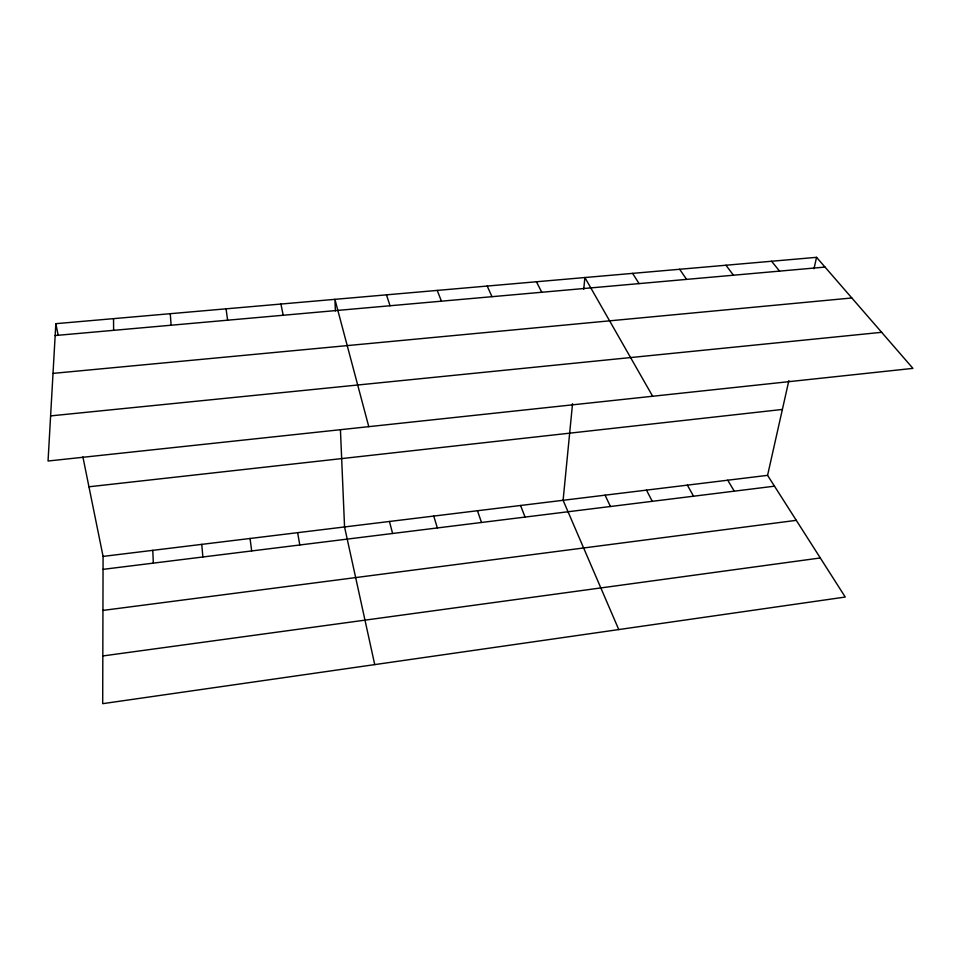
<?xml version="1.0" encoding="UTF-8"?>
<svg xmlns="http://www.w3.org/2000/svg" width="961" height="961" viewBox="0 0 961 961"><rect width="100%" height="100%" fill="white"/><g stroke="black" fill="none" stroke-linecap="round" stroke-linejoin="round"><path stroke-width="1.44" d="M82.886 456.895L103.079 556.407L102.695 703.668L845.248 597.045L767.575 475.347L788.873 380.556M55.834 323.677L48.05 461.016L912.95 368.375L816.55 257.332L55.834 323.677L58.177 335.197M572.54 403.68L563.098 500.297L618.764 629.575M583.735 289.249L584.877 277.537L652.663 396.256M813.991 268.756L816.55 257.332M102.815 655.955L820.298 557.957M102.935 610.415L796.285 520.345M103.043 569.356L774.482 486.182M103.079 556.407L767.575 475.347M88.953 486.783L782.374 409.446M50.609 415.897L881.645 332.314M53.023 373.385L851.83 297.97M55.161 335.533L825.006 267.074M771.587 261.248L779.563 271.11M725.951 265.236L733.435 275.206M679.631 269.272L686.61 279.375M632.614 273.368L639.065 283.603M727.741 480.212L734.276 491.167M687.379 485.137L693.542 496.212M646.501 490.122L652.255 501.33M536.418 281.765L541.776 292.252M605.07 495.167L610.427 506.507M487.203 286.054L491.984 296.685M437.231 290.414L441.423 301.177M520.562 505.486L525.066 517.078M477.449 510.735L481.509 522.472M386.466 294.835L390.046 305.754M433.747 516.069L437.363 527.949M368.772 426.66L334.909 299.339L335.401 310.944M389.457 521.475L392.605 533.487M374.73 664.604L344.555 526.952L340.434 429.651M280.924 304.036L283.195 315.256M297.634 532.67L299.796 544.983M226.051 308.829L227.613 320.193M250.052 538.472L251.686 550.941M201.774 544.37L202.867 556.996M170.265 313.694L171.106 325.214M152.787 550.341L153.328 563.134M113.53 318.644L113.626 330.332"/></g></svg>
